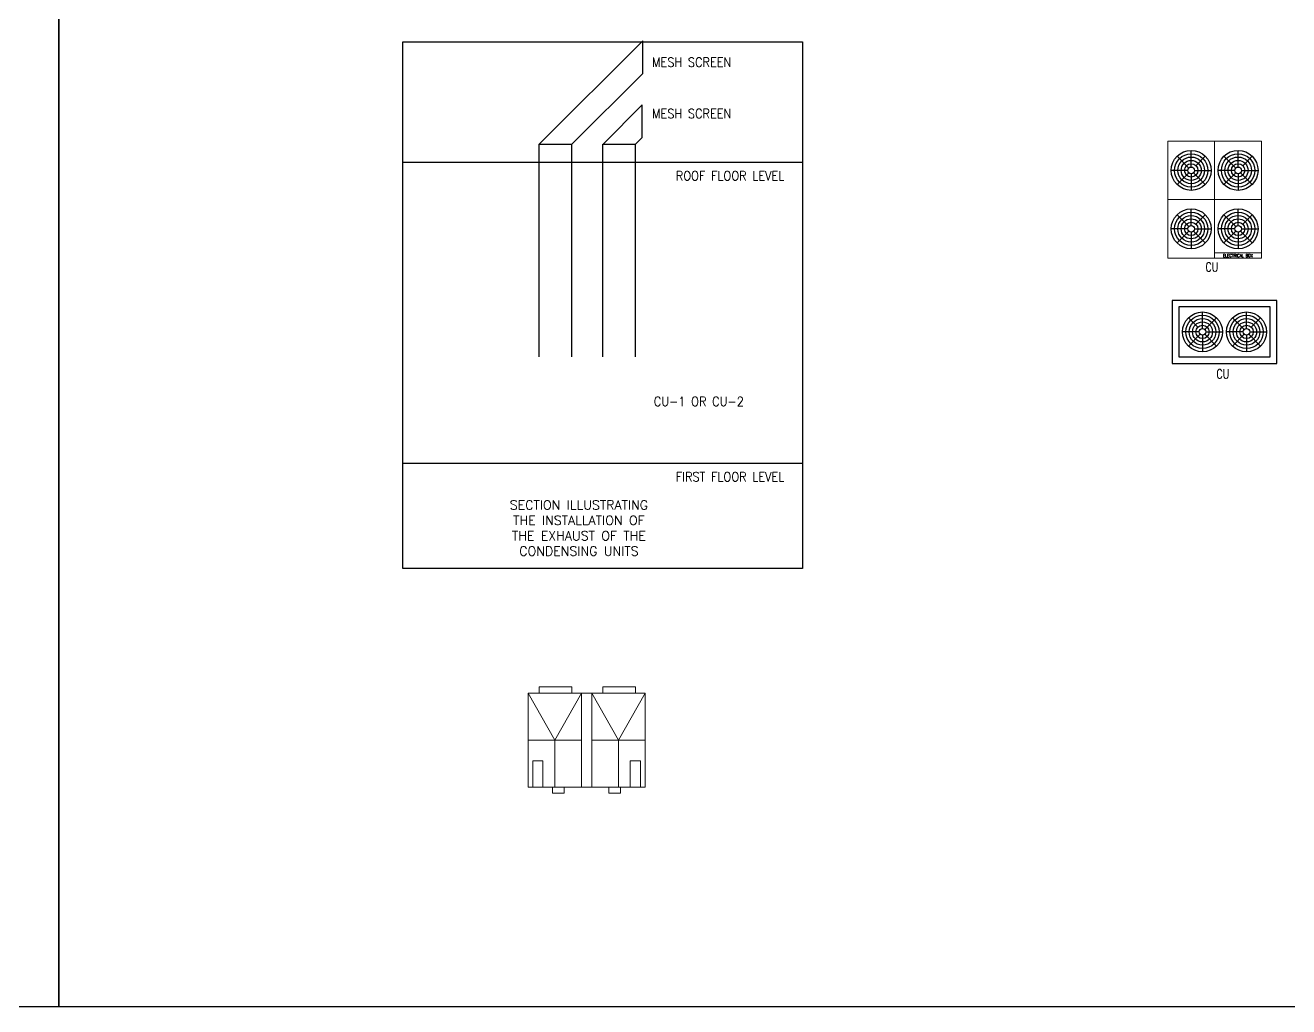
# Model space of a CAD drawing. Header units: millimetres. Extents: x 231894 to 495193, y 184583 to 303652.
# Drawn here: x 406700 to 434099, y 184583 to 205869 of the extents above; entities that cross this region are included whole.
import ezdxf
from ezdxf.enums import TextEntityAlignment as Align

# ---------------------------------------------------------------- set-up
doc = ezdxf.new("R2010")
doc.units = ezdxf.units.MM
doc.linetypes.add('AXES', pattern=[50.8, 31.75, -6.35, 6.35, -6.35])
doc.layers.get('0').update_dxf_attribs({"color": 254})
doc.layers.add('axes', color=254, linetype='AXES', lineweight=9)
doc.layers.add('rc-côtes', color=254, linetype='Continuous', lineweight=9)
for name, color, linetype in [('F-TEXT', 2, 'Continuous'), ('HVAC-TEXT', 2, 'Continuous'), ('M-HVAC-EQPM-AHUS', 10, 'Continuous'), ('M-HVAC-RETN', 82, 'Continuous'), ('MEQUIP', 2, 'Continuous')]:
    doc.layers.add(name, color=color, linetype=linetype)
doc.styles.add('Arch-Dim', font='simplex.shx', dxfattribs={"width": 0.75})
doc.styles.add('QC-SEC', font='romans.shx')

# ---------------------------------------------------------------- blocks, each defined once
blk = doc.blocks.new('A$C3C632DD3')
at = {"layer": 'M-HVAC-EQPM-AHUS'}
for p, q in [((0, 0.506), (0, 0.866)), ((-0.051, 0.484), (-0.306, 0.739)), ((0.102, 0.535), (0.306, 0.739)), ((-0.073, 0.433), (-0.433, 0.433)), ((-0.051, 0.381), (-0.306, 0.127)), ((0, 0.36), (0, 0)), ((0.306, 0.127), (0.051, 0.381)), ((0.073, 0.433), (0.433, 0.433))]:
    blk.add_line(p, q, dxfattribs=at)
for radius in [0.433, 0.361, 0.289, 0.217, 0.145, 0.0728]:
    blk.add_circle((0, 0.433), radius, dxfattribs=at)
blk = doc.blocks.new('A$C558C3D7A')
at = {"layer": 'axes', "color": 1}
for p, q in [((2.035, 2.536), (0, 2.536)), ((0, 2.536), (0, 0)), ((1.017, 2.536), (1.017, 0)), ((2.035, 0), (2.035, 2.536)), ((2.035, 1.268), (0, 1.268)), ((0, 0), (2.035, 0)), ((2.035, 0.115), (1.017, 0.115))]:
    blk.add_line(p, q, dxfattribs=at)
at = {"layer": 'axes'}
for p in [(0.509, 1.469), (1.526, 1.469), (0.509, 0.201), (1.526, 0.201)]:
    blk.add_blockref('A$C3C632DD3', p, dxfattribs=at)
at = {"layer": 'F-TEXT', "style": 'QC-SEC', "width": 0.9}
blk.add_text('ELECTRICAL BOX', height=0.066, dxfattribs=at).set_placement((1.849, 0.021), align=Align.RIGHT)
blk = doc.blocks.new('A$C6E8332F5')
at = {"layer": 'M-HVAC-EQPM-AHUS'}
for p, q in [((2273, 1368), (0, 1368)), ((0, 1368), (0, 0)), ((659, 757), (659, 1117)), ((1614, 757), (1614, 1117)), ((2273, 0), (2273, 1368)), ((608, 735), (353, 990)), ((711, 735), (965, 990)), ((1563, 735), (1308, 990)), ((1666, 735), (1920, 990)), ((586, 684), (226, 684)), ((557, 582), (353, 378)), ((659, 611), (659, 251)), ((965, 378), (711, 633)), ((732, 684), (1092, 684)), ((1541, 684), (1181, 684)), ((1308, 378), (1563, 633)), ((1614, 611), (1614, 251)), ((1687, 684), (2047, 684)), ((1717, 582), (1920, 378)), ((0, 0), (2273, 0))]:
    blk.add_line(p, q, dxfattribs=at)
blk.add_lwpolyline([(144, 1224), (144, 144), (2129, 144), (2129, 1224)], close=True, dxfattribs=at)
blk.add_lwpolyline([(144, 1224), (144, 144), (2129, 144), (2129, 1224)], close=True, dxfattribs=at)
for centre, radius in [((659, 684), 433), ((1614, 684), 433), ((659, 684), 361), ((659, 684), 289), ((659, 684), 217), ((659, 684), 145), ((1614, 684), 361), ((1614, 684), 289), ((1614, 684), 217), ((1614, 684), 145), ((659, 684), 72.8), ((1614, 684), 72.8)]:
    blk.add_circle(centre, radius, dxfattribs=at)
blk = doc.blocks.new('A$C07614B2F')
at = {"layer": 'rc-côtes', "color": 1}
for p, q in [((0, 0), (0, 1.637)), ((0, 1.637), (2.035, 1.637)), ((0.465, 0.819), (0, 1.637)), ((0.929, 1.637), (0.465, 0.819)), ((0.929, 0), (0.929, 1.637)), ((1.106, 0), (1.106, 1.637)), ((1.57, 0.819), (1.106, 1.637)), ((2.035, 1.637), (1.57, 0.819)), ((2.035, 1.637), (2.035, 0)), ((0, 0.819), (0.929, 0.819)), ((0.465, 0.819), (0.465, 0)), ((1.106, 0.819), (2.035, 0.819)), ((1.57, 0.819), (1.57, 0)), ((2.035, 0), (0, 0)), ((0.425, 0), (0.425, -0.1)), ((0.629, 0), (0.629, -0.1)), ((1.406, 0), (1.406, -0.1)), ((1.61, 0), (1.61, -0.1)), ((0.425, -0.1), (0.629, -0.1)), ((1.406, -0.1), (1.61, -0.1))]:
    blk.add_line(p, q, dxfattribs=at)
for points in [[(0.76, 1.637), (0.193, 1.637), (0.193, 1.748), (0.76, 1.748)], [(1.866, 1.637), (1.299, 1.637), (1.299, 1.748), (1.866, 1.748)], [(0.082, 0), (0.257, 0), (0.257, 0.462), (0.082, 0.462)], [(1.953, 0), (1.778, 0), (1.778, 0.462), (1.953, 0.462)]]:
    blk.add_lwpolyline(points, close=True, dxfattribs=at)
blk = doc.blocks.new('A$C69525F90')
at = {"layer": 'rc-côtes'}
blk.add_blockref('A$C07614B2F', (241313.93, -120733.654), dxfattribs=at)

msp = doc.modelspace()

# ---------------------------------------------------------------- linework, layer by layer
at = {"color": 1, "ltscale": 0.5}
for p, q in [((414888, 202902), (423555, 202902)), ((414888, 196372), (423555, 196372))]:
    msp.add_line(p, q, dxfattribs=at)
msp.add_lwpolyline([(414888, 205511), (423555, 205511), (423555, 194091), (414888, 194091)], close=True, dxfattribs=at)
at = {"layer": 'M-HVAC-RETN'}
for p, q in [((420090, 205532), (417845, 203287)), ((420090, 204825), (420090, 205532)), ((420090, 204825), (418551, 203287)), ((420080, 204144), (419236, 203300)), ((420080, 203438), (420080, 204144)), ((420080, 203438), (419930, 203287)), ((417845, 198676), (417845, 203287)), ((417845, 203287), (418551, 203287)), ((418551, 198676), (418551, 203287)), ((419223, 198676), (419223, 203287)), ((419223, 203287), (419930, 203287)), ((419930, 198676), (419930, 203287))]:
    msp.add_line(p, q, dxfattribs=at)
at = {"layer": 'MEQUIP'}
for points in [[(319660, 253222), (407427, 253222), (407427, 184583), (319660, 184583)], [(407427, 253222), (495193, 253222), (495193, 184583), (407427, 184583)]]:
    msp.add_lwpolyline(points, close=True, dxfattribs=at)

# ---------------------------------------------------------------- block references
at = {"color": 1, "ltscale": 0.5, "xscale": 1246.191646191641, "yscale": 1246.191646191641, "zscale": 1246.191646191641}
msp.add_blockref('A$C69525F90', (-300305799, 150646614), dxfattribs=at)
at = {"layer": 'MEQUIP', "xscale": 999.9999999931315, "yscale": 999.9999999931315, "zscale": 999.9999999931315}
msp.add_blockref('A$C558C3D7A', (431475, 200820), dxfattribs=at)
at = {"layer": 'MEQUIP', "rotation": 180}
msp.add_blockref('A$C6E8332F5', (433843, 199903), dxfattribs=at)

# ---------------------------------------------------------------- texts
at = {"layer": 'F-TEXT', "style": 'QC-SEC', "width": 0.9}
for s, p in [('MESH SCREEN', (420291, 204968)), ('MESH SCREEN', (420291, 203854)), ('ROOF FLOOR LEVEL', (420807, 202505)), ('FIRST FLOOR LEVEL', (420807, 195976))]:
    msp.add_text(s, height=200, dxfattribs=at).set_placement(p)
msp.add_text('CU-1 OR CU-2', height=200, dxfattribs=at).set_placement((420330, 197550), align=Align.BOTTOM_LEFT)
at = {"layer": 'F-TEXT', "ltscale": 0.5, "insert": (418706, 194965), "char_height": 200, "width": 3454.1, "attachment_point": 5, "style": 'QC-SEC'}
msp.add_mtext('SECTION ILLUSTRATING THE INSTALLATION OF THE EXHAUST OF THE CONDENSING UNITS', dxfattribs=at)
at = {"layer": 'HVAC-TEXT', "style": 'Arch-Dim', "width": 0.75}
for p in [(432294, 200526), (432532, 198209)]:
    msp.add_text('CU', height=200, dxfattribs=at).set_placement(p)

doc.saveas('drawing.dxf')
